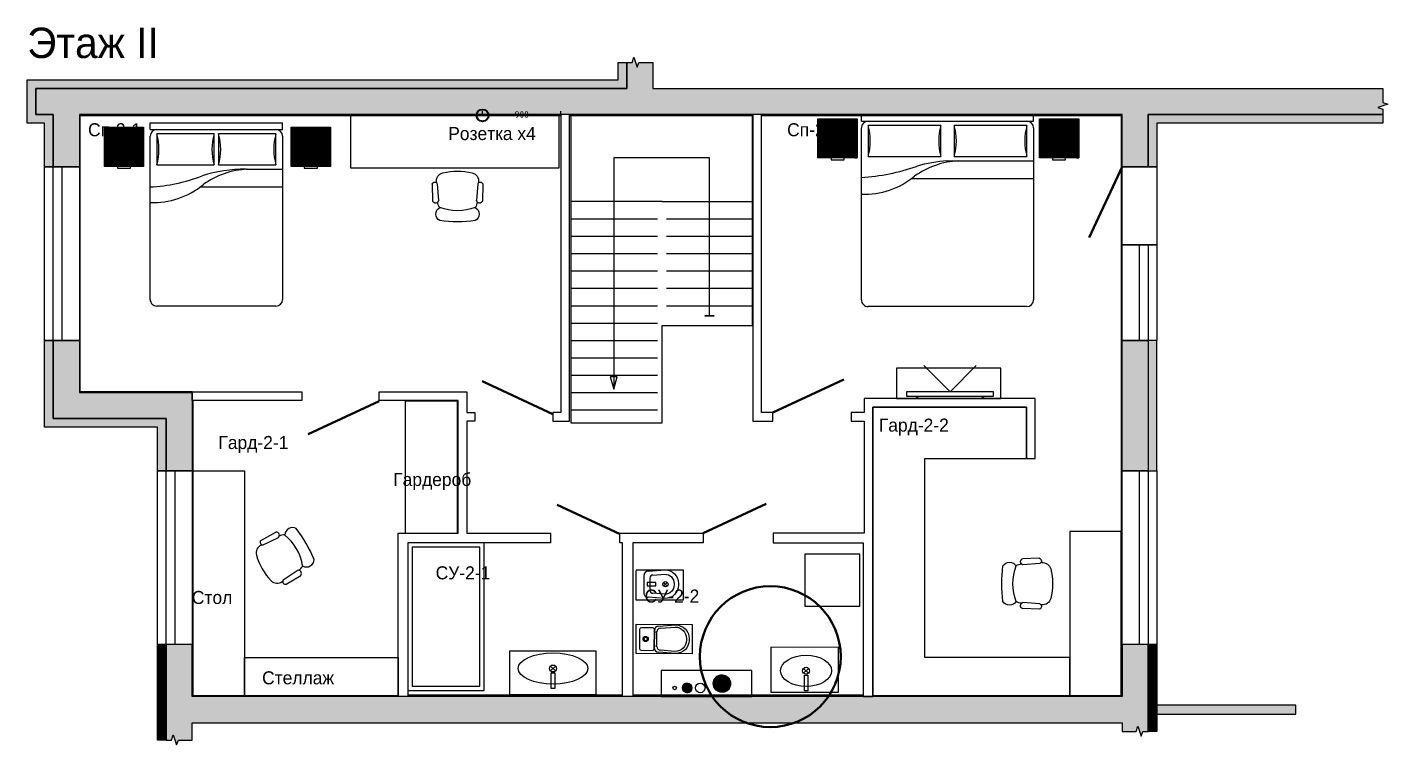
# Model space of a CAD drawing. Header units: millimetres. Extents: x -30052 to 34000, y -8800 to 31005.
# Drawn here: x -600 to 15057, y 7746 to 16005 of the extents above; entities that cross this region are included whole.
import ezdxf

# ---------------------------------------------------------------- set-up
doc = ezdxf.new("R2010")
doc.units = ezdxf.units.MM
doc.layers.get('0').update_dxf_attribs({"lineweight": 40, "true_color": 0x800000})
for name, color, linetype, lineweight, true_color in [('Вентканалы', 4, 'Continuous', 25, 0x00ffff), ('Внутренние_перегородки_штукатурка', 7, 'Continuous', 25, 0x000080), ('Вода_ГВС', 1, 'Continuous', 25, 0xff0000), ('Двери', 7, 'Continuous', 120, 0x008000), ('Канализация', 7, 'Continuous', 25, 0x808000), ('Лестница', 7, 'Continuous', 25, 0x000000), ('Мебель', 7, 'Continuous', 30, 0xa0a0a4), ('Надписи', 7, 'Continuous', 25, 0x000000), ('Наружные стены', 7, 'Continuous', 25, 0x000000), ('Наружные стены (штриховка)', 7, 'Continuous', 25, 0x000000), ('Окна', 7, 'Continuous', 25, 0x000000), ('Проёмы', 7, 'Continuous', 25, 0x000000), ('Сантехника_оборудование', 30, 'Continuous', 25, 0xff7f00), ('Технологические отверстия', 7, 'Continuous', 25, 0xa0a0a4), ('Электрика_розетки', 5, 'Continuous', 30, 0x0000ff)]:
    doc.layers.add(name, color=color, linetype=linetype, lineweight=lineweight, true_color=true_color)
doc.layers.get('Электрика_розетки').off()
doc.styles.get("Standard").update_dxf_attribs({"font": 'txt_____.ttf'})
doc.styles.add('textstyle219', font='')
doc.styles.add('textstyle220', font='')
doc.styles.add('textstyle222', font='')
doc.styles.add('textstyle223', font='')
doc.styles.add('textstyle225', font='')
doc.styles.add('textstyle226', font='')
doc.styles.add('textstyle7', font='')
doc.styles.get('textstyle219').set_extended_font_data('Comfortaa Light')
doc.styles.get('textstyle220').set_extended_font_data('Comfortaa Light')
doc.styles.get('textstyle222').set_extended_font_data('Comfortaa Light')
doc.styles.get('textstyle223').set_extended_font_data('Comfortaa Light')
doc.styles.get('textstyle225').set_extended_font_data('Comfortaa Light')
doc.styles.get('textstyle226').set_extended_font_data('Comfortaa Light')
doc.styles.get('textstyle7').set_extended_font_data('Comfortaa Light')
doc.dimstyles.get("Standard").update_dxf_attribs({"dimtxt": 2.5, "dimasz": 2.5, "dimexe": 1.25, "dimexo": 0.625, "dimtad": 1, "dimtxsty": 'Standard', "dimcen": 2.5, "dimadec": 0, "dimazin": 0, "dimtfac": 1, "dimtmove": 0, "dimatfit": 3, "dimfxl": 1, "dimarcsym": 0})
pattern_1 = [(45, (0, 0), (-0.08838834765, 0.08838834765), [])]

# ---------------------------------------------------------------- blocks, each defined once
blk = doc.blocks.new('12PBED04')
at = {"layer": 'Мебель', "color": 0, "linetype": 'ByBlock'}
for p, q in [((0, 0), (0, 60)), ((3, 60), (0, 60)), ((3, 0), (3, 60)), ((5, 57), (5, 31)), ((19, 57), (5, 57)), ((6, 60), (80, 60)), ((19, 31), (19, 57)), ((21, 43.5), (21, 60)), ((29, 23), (29, 60)), ((83, 57), (83, 3)), ((5, 31), (19, 31)), ((19, 29), (5, 29)), ((5, 29), (5, 3)), ((19, 3), (19, 29)), ((3, 0), (0, 0)), ((5, 3), (19, 3)), ((80, 0), (6, 0))]:
    blk.add_line(p, q, dxfattribs=at)
for centre, radius, start, end in [((6, 57), 3, 90, 180), ((12, 81), 25, 253.739795, 286.260205), ((80, 57), 3, 0, 90), ((83.75, 42.6875), 62.75526, 179.258164, 197.803367), ((57.725806, 45.629032), 36.761918, 182.539782, 216.040311), ((12, 7), 25, 73.739795, 106.260205), ((12, 53), 25, 253.739795, 286.260205), ((-44.51087, -3.358696), 73.587559, 2.616012, 21.406944), ((0.75, 1.5), 35.338541, 357.56726, 39.546081), ((6, 3), 3, 180, 270), ((12, -21), 25, 73.739795, 106.260205), ((80, 3), 3, 270, 0)]:
    blk.add_arc(centre, radius, start, end, dxfattribs=at)
blk = doc.blocks.new('12PBED05')
at = {"layer": 'Мебель', "color": 0, "linetype": 'ByBlock'}
for p, q in [((0, 0), (0, 78)), ((3, 78), (0, 78)), ((3, 0), (3, 78)), ((5, 75), (5, 42)), ((19, 75), (5, 75)), ((6, 78), (84, 78)), ((19, 42), (19, 75)), ((21, 39), (21, 78)), ((29, 23), (29, 78)), ((87, 75), (87, 3)), ((5, 42), (19, 42)), ((19, 36), (5, 36)), ((5, 36), (5, 3)), ((19, 3), (19, 36)), ((3, 0), (0, 0)), ((5, 3), (19, 3)), ((84, 0), (6, 0))]:
    blk.add_line(p, q, dxfattribs=at)
for centre, radius, start, end in [((6, 75), 3, 90, 180), ((12, 99), 25, 253.739795, 286.260205), ((84, 75), 3, 0, 90), ((57.725806, 45.629032), 36.761918, 182.539782, 216.040311), ((12, 18), 25, 73.739795, 106.260205), ((80.795455, 42.454545), 59.895161, 183.306457, 196.942886), ((12, 60), 25, 253.739795, 286.260205), ((-63.583333, -5.416667), 92.242509, 3.366461, 19.253404), ((0.75, 1.5), 35.338541, 357.56726, 39.546081), ((6, 3), 3, 180, 270), ((12, -21), 25, 73.739795, 106.260205), ((84, 3), 3, 270, 0)]:
    blk.add_arc(centre, radius, start, end, dxfattribs=at)
blk = doc.blocks.new('12PSTG02')
at = {"color": 0, "linetype": 'ByBlock'}
for p, q in [((-5.882738, 11.493405), (-13.636493, 11.294805)), ((-5.73403, 9.170818), (-13.415554, 8.575543)), ((-4.996459, 9.562867), (-5.284204, 9.540568)), ((-5.882738, -11.493405), (-13.636493, -11.294805)), ((-5.73403, -9.170818), (-13.415554, -8.575543)), ((-4.996459, -9.562867), (-5.284204, -9.540568)), ((-4.996459, -9.562867), (-5.28099, -9.544821))]:
    blk.add_line(p, q, dxfattribs=at)
for centre, radius, start, end in [((39.486083, 0), 62.486083, 172.590731, 187.409269), ((-19.5, 6.311132), 3.452743, 30.392687, 149.607313), ((4.70097, 0), 22.70097, 159.208954, 200.791046), ((-12.998837, 0.943692), 7.999035, 97.334712, 116.212212), ((-13.097037, 9.970029), 1.4304, 112.156422, 257.133709), ((-6.286552, 10.301496), 1.258456, 296.04311, 71.283835), ((-4.647836, 5.578088), 4, 16.10866, 95), ((-28.187947, 0), 28.187947, 346.275006, 13.724994), ((-19.5, -6.311132), 3.452743, 210.392687, 329.607313), ((-12.998837, -1.056308), 7.999035, 243.61801, 261.904764), ((-13.097037, -9.970029), 1.4304, 102.866291, 247.843578), ((-6.286552, -10.301496), 1.258456, 288.716165, 63.95689), ((-4.647836, -5.578088), 4, 265, 343.89134)]:
    blk.add_arc(centre, radius, start, end, dxfattribs=at)
blk = doc.blocks.new('Унитаз')
at = {"layer": 'Сантехника_оборудование'}
blk.add_line((-170, -100), (-170, 100), dxfattribs=at)
for points in [[(-220, -150), (-415, -165, -0.41421356), (-570, -10), (-570, 10, -0.41421356), (-415, 165), (-220, 150)], [(-242.5, -127.5), (-408.25, -140.25, -0.41421356), (-540, -8.5), (-540, 8.5, -0.41421356), (-408.25, 140.25), (-242.5, 127.5)]]:
    blk.add_lwpolyline(points, format="xyb", dxfattribs=at)
blk.add_lwpolyline([(-200, 85), (-190, 85), (-190, 75), (-200, 75), (-200, -75), (-190, -75), (-190, -85), (-200, -85)], dxfattribs=at)
blk.add_lwpolyline([(-170, -100), (-170, -110, 0.41421356), (-150, -130), (-20, -130, 0.41421356), (0, -110), (0, 110, 0.41421356), (-20, 130), (-150, 130, 0.41421356), (-170, 110), (-170, 100)], format="xyb", close=True, dxfattribs=at)
for radius in [30, 20]:
    blk.add_circle((-70, 0), radius, dxfattribs=at)
for centre, radius, start, end in [((-242.5, 85), 42.5, 0, 90), ((-220, 100), 50, 0, 90), ((-242.5, -85), 42.5, 270, 0), ((-220, -100), 50, 270, 0)]:
    blk.add_arc(centre, radius, start, end, dxfattribs=at)
blk = doc.blocks.new('ТВ')
at = {"layer": 'Мебель'}
for points in [[(-400, -30), (-350, 0), (350, 0), (400, -30)], [(-300, -380), (0, -80), (300, -380)]]:
    blk.add_lwpolyline(points, dxfattribs=at)
blk.add_lwpolyline([(-500, -80), (-500, -30), (500, -30), (500, -80)], close=True, dxfattribs=at)
blk = doc.blocks.new('Тумбочка')
at = {"layer": 'Мебель'}
h = blk.add_hatch(dxfattribs=at)
h.set_pattern_fill('CROSS', color=256, scale=15, style=0)
h.set_pattern_definition(pattern_1)
h.paths.add_polyline_path([(225, 0), (225, -450), (-225, -450), (-225, 0)])
blk.add_lwpolyline([(225, 0), (225, -450), (-225, -450), (-225, 0)], close=True, dxfattribs=at)
blk.add_lwpolyline([(-75, -450), (-75, -470), (75, -470), (75, -450)], dxfattribs=at)
blk = doc.blocks.new('Биде')
at = {"layer": 'Сантехника_оборудование'}
for p, q in [((-21, 271), (21, 229)), ((-21, 229), (21, 271)), ((-100, 0), (100, 0)), ((-70, 70), (70, 70))]:
    blk.add_line(p, q, dxfattribs=at)
for points in [[(-150, 50), (-165, 245, -0.414214), (-10, 400), (10, 400, -0.414214), (165, 245), (150, 50)], [(-105, 105), (-116, 242, -0.414214), (-7, 350), (7, 350, -0.414214), (116, 242), (105, 105)]]:
    blk.add_lwpolyline(points, format="xyb", dxfattribs=at)
blk.add_lwpolyline([(-20, 40), (20, 40), (20, 140), (-20, 140)], close=True, dxfattribs=at)
blk.add_circle((0, 250), 30, dxfattribs=at)
for centre, radius, start, end in [((-100, 50), 50, 180, 270), ((-70, 105), 35, 180, 270), ((70, 105), 35, 270, 0), ((100, 50), 50, 270, 0)]:
    blk.add_arc(centre, radius, start, end, dxfattribs=at)
blk = doc.blocks.new('*D304')
at = {"color": 0, "linetype": 'Continuous', "lineweight": -2, "transparency": 16777216}
for p, q in [((4640, 15009), (4640, 15038)), ((5540, 15009), (5540, 15038)), ((4715, 15000), (4983, 15000)), ((5465, 15000), (5197, 15000))]:
    blk.add_line(p, q, dxfattribs=at)
at = {"color": 0, "linetype": 'Continuous', "transparency": 16777216}
for points in [[(4715, 15012), (4715, 14988), (4640, 15000)], [(5465, 15012), (5465, 14988), (5540, 15000)]]:
    blk.add_solid(points, dxfattribs=at)
at = {"layer": 'Defpoints', "color": 0, "linetype": 'Continuous', "transparency": 16777216}
for p in [(4640, 14990), (5540, 15000), (5540, 14990)]:
    blk.add_point(p, dxfattribs=at)
at = {"color": 0, "linetype": 'Continuous', "transparency": 16777216, "insert": (5090, 15000), "char_height": 75, "attachment_point": 5}
blk.add_mtext('\\A1;900', dxfattribs=at)

msp = doc.modelspace()

# ---------------------------------------------------------------- hatches: boundary and pattern name
at = {"layer": 'Вентканалы'}
h = msp.add_hatch(dxfattribs=at)
h.set_pattern_fill('ANSI31', color=256, scale=15, angle=90, style=0)
h.set_pattern_definition(pattern_1)
edge = h.paths.add_edge_path()
edge.add_arc((6995, 8400), 55, 0, 360)
h = msp.add_hatch(dxfattribs=at)
h.set_pattern_fill('ANSI31', color=256, scale=15, angle=90, style=0)
h.set_pattern_definition(pattern_1)
edge = h.paths.add_edge_path()
edge.add_arc((7395, 8450), 100, 0, 360)
at = {"layer": 'Мебель'}
h = msp.add_hatch(dxfattribs=at)
h.set_pattern_fill('CROSS', color=256, scale=15, style=0)
h.set_pattern_definition(pattern_1)
h.paths.add_polyline_path([(8950, 14950), (8950, 14500), (8500, 14500), (8500, 14950)])
h = msp.add_hatch(dxfattribs=at)
h.set_pattern_fill('CROSS', color=256, scale=15, style=0)
h.set_pattern_definition(pattern_1)
h.paths.add_polyline_path([(11500, 14950), (11500, 14500), (11050, 14500), (11050, 14950)])
h = msp.add_hatch(dxfattribs=at)
h.set_pattern_fill('CROSS', color=256, scale=15, style=0)
h.set_pattern_definition([(45, (-2611.0961, -96.28481), (-0.0883883476, 0.0883883476), [])])
h.paths.add_polyline_path([(2888.9039, 14853.71519), (2888.9039, 14403.71519), (2438.9039, 14403.71519), (2438.9039, 14853.71519)])
at = {"layer": 'Наружные стены (штриховка)'}
h = msp.add_hatch(dxfattribs=at)
h.set_pattern_fill('ANSI31', color=256, scale=7.5, angle=15, style=0)
h.set_pattern_definition(pattern_1)
h.paths.add_polyline_path([(-300, 14400), (-300, 15000), (-500, 15000), (-500, 15300), (6300, 15300), (6300, 15600), (6360, 15600), (6380.83756, 15660), (6419.16244, 15545.66288), (6440, 15600), (6600, 15600), (6600, 15300), (15000, 15300), (15000, 15140), (15057.16856, 15120), (14942.83144, 15081.67513), (15000, 15060), (15000, 15000), (12300, 15000), (12300, 14400), (12000, 14400), (12000, 15000), (0, 15000), (0, 14400)])
h = msp.add_hatch(dxfattribs=at)
h.set_pattern_fill('ANSI31', color=256, scale=5, angle=30, style=0)
h.set_pattern_definition(pattern_1)
h.paths.add_polyline_path([(-400, 14400), (-400, 14900), (-600, 14900), (-600, 15400), (6200, 15400), (6200, 15600), (6300, 15600), (6300, 15300), (-500, 15300), (-500, 15000), (-300, 15000), (-300, 14400)])
h = msp.add_hatch(dxfattribs=at)
h.set_pattern_fill('ANSI31', color=256, scale=5, angle=30, style=0)
h.set_pattern_definition(pattern_1)
h.paths.add_polyline_path([(12400, 14400), (12300, 14400), (12300, 15000), (15000, 15000), (15000, 14900), (12400, 14900)])
h = msp.add_hatch(dxfattribs=at)
h.set_pattern_fill('ANSI31', color=256, scale=5, angle=30, style=0)
h.set_pattern_definition(pattern_1)
h.paths.add_polyline_path([(-400, 12400), (-300, 12400), (-300, 11500), (1000, 11500), (1000, 10900), (900, 10900), (900, 11400), (-400, 11400)])
h = msp.add_hatch(dxfattribs=at)
h.set_pattern_fill('ANSI31', color=256, scale=7.5, angle=15, style=0)
h.set_pattern_definition(pattern_1)
h.paths.add_polyline_path([(-300, 12400), (0, 12400), (0, 11800), (1300, 11800), (1300, 10900), (1000, 10900), (1000, 11500), (-300, 11500), (-300, 12400), (0, 12400)])
h = msp.add_hatch(dxfattribs=at)
h.set_pattern_fill('ANSI31', color=256, scale=7.5, angle=15, style=0)
h.set_pattern_definition(pattern_1)
h.paths.add_polyline_path([(12000, 12400), (12300, 12400), (12300, 10900), (12000, 10900)])
h = msp.add_hatch(dxfattribs=at)
h.set_pattern_fill('ANSI31', color=256, scale=5, angle=30, style=0)
h.set_pattern_definition(pattern_1)
h.paths.add_polyline_path([(12400, 12400), (12300, 12400), (12300, 10900), (12400, 10900)])
h = msp.add_hatch(dxfattribs=at)
h.set_pattern_fill('ANSI31', color=256, scale=5, angle=30, style=0)
h.set_pattern_definition(pattern_1)
h.paths.add_polyline_path([(900, 8900), (1000, 8900), (1000, 7800), (900, 7800)])
h = msp.add_hatch(dxfattribs=at)
h.set_pattern_fill('ANSI31', color=256, scale=7.5, angle=15, style=0)
h.set_pattern_definition(pattern_1)
h.paths.add_polyline_path([(11999.375, 8900), (12000, 8300), (1300, 8300), (1300, 8900), (1000, 8900), (1000, 7800), (1060, 7800), (1080, 7860), (1118.32487, 7745.66288), (1140, 7800), (1300, 7800), (1300, 8000), (12000, 8000), (12000, 7900), (12160, 7900), (12180, 7960), (12218.32487, 7845.66288), (12240, 7900), (12300, 7900), (12300, 8900)])
h = msp.add_hatch(dxfattribs=at)
h.set_pattern_fill('ANSI31', color=256, scale=5, angle=30, style=0)
h.set_pattern_definition(pattern_1)
h.paths.add_polyline_path([(12300, 7900), (12300, 8900), (12400, 8900), (12400, 7900)])
h = msp.add_hatch(dxfattribs=at)
h.set_pattern_fill('ANSI31', color=256, scale=10, angle=15, style=0)
h.set_pattern_definition(pattern_1)
h.paths.add_polyline_path([(12400, 8100), (14000, 8100), (14000, 8200), (12400, 8200)])

# ---------------------------------------------------------------- linework, layer by layer
at = {"linetype": 'Continuous'}
msp.add_circle((4640, 14990), 69.05225, dxfattribs=at)
at = {"linetype": 'Continuous', "lineweight": 100}
msp.add_circle((7951.1703, 8760.29325), 810.54601, dxfattribs=at)
at = {"layer": 'Вентканалы'}
for centre, radius in [((6995, 8400), 55), ((7395, 8450), 100)]:
    msp.add_circle(centre, radius, dxfattribs=at)
at = {"layer": 'Внутренние_перегородки_штукатурка'}
for points in [[(1300, 11810), (10, 11810), (10, 14990), (5540, 14990)], [(5640, 14990), (7750, 14990)], [(7850, 14990), (11990, 14990), (11990, 8320), (11990, 8310), (9130, 8310)], [(3670, 8310), (1310, 8310), (1310, 11710)], [(3780, 8320), (6250, 8320)], [(6370, 8320), (9020, 8320)]]:
    msp.add_lwpolyline(points, dxfattribs=at)
for points in [[(5540, 15000), (5540, 11570), (5450, 11570), (5450, 11470), (5640, 11470), (5640, 15000)], [(7750, 15000), (7750, 11470), (7980, 11470), (7980, 11570), (7850, 11570), (7850, 15000)], [(1300, 11810), (2560, 11810), (2560, 11710), (1300, 11710)], [(3670, 8300), (3670, 10180), (4360, 10180), (4360, 11710), (3450, 11710), (3450, 11810), (4460, 11810), (4460, 11570), (4550, 11570), (4550, 11470), (4460, 11470), (4460, 10180), (5420, 10180), (5420, 10070), (3780, 10070), (3780, 8300)], [(9130, 8300), (9130, 11630), (10900, 11630), (10900, 11040), (11000, 11040), (11000, 11730), (9030, 11730), (9030, 11570), (8880, 11570), (8880, 11470), (9030, 11470), (9030, 10180), (7985, 10180), (7985, 10070), (9020, 10070), (9020, 8300)], [(6250, 8300), (6250, 10070), (6220, 10070), (6220, 10180), (7180, 10180), (7180, 10070), (6370, 10070), (6370, 8300)]]:
    msp.add_lwpolyline(points, close=True, dxfattribs=at)
at = {"layer": 'Вода_ГВС'}
msp.add_circle((6850, 8400), 20.09975, dxfattribs=at)
at = {"layer": 'Двери'}
for p, q in [((12000, 14400), (11619.64356, 13584.32299)), ((4634.32299, 11930.35644), (5450, 11550)), ((7980, 11570), (8795.67701, 11950.35644)), ((2634.32299, 11319.64356), (3450, 11700)), ((5499.95377, 10508.09461), (6225, 10170)), ((7180, 10180), (7905.04623, 10518.09461))]:
    msp.add_line(p, q, dxfattribs=at)
at = {"layer": 'Канализация'}
msp.add_circle((7145, 8400), 55, dxfattribs=at)
at = {"layer": 'Лестница'}
for p, q in [((6705, 14000), (5655, 14000)), ((6705, 14000), (7745, 14000)), ((5655, 13800), (6655, 13800)), ((6755, 13800), (7745, 13800)), ((5655, 13600), (6655, 13600)), ((6755, 13600), (7745, 13600)), ((5655, 13400), (6655, 13400)), ((6755, 13400), (7745, 13400)), ((5655, 13200), (6655, 13200)), ((6755, 13200), (7745, 13200)), ((5655, 13000), (6655, 13000)), ((6755, 13000), (7745, 13000)), ((5655, 12800), (6655, 12800)), ((6755, 12800), (7745, 12800)), ((5655, 12600), (6655, 12600)), ((5655, 12400), (6655, 12400)), ((5655, 12200), (6655, 12200)), ((5655, 12000), (6655, 12000)), ((5655, 11800), (6655, 11800)), ((5655, 11600), (6655, 11600))]:
    msp.add_line(p, q, dxfattribs=at)
msp.add_lwpolyline([(5655, 15000), (5655, 11450), (6705, 11450), (6705, 12570), (7745, 12570), (7745, 15000)], close=True, dxfattribs=at)
msp.add_lwpolyline([(7250, 12685), (7300, 12685), (7300, 12680), (7200, 12680), (7200, 12685), (7250, 12685), (7250, 14500), (6150, 14500), (6150, 11840), (6190, 11980), (6110, 11980), (6150, 11840)], dxfattribs=at)
at = {"layer": 'Мебель'}
for points in [[(3121.57954, 14985.94391), (3121.57954, 14385.94391), (5521.57954, 14385.94391), (5521.57954, 14985.94391)], [(8950, 14950), (8950, 14500), (8500, 14500), (8500, 14950)], [(11500, 14950), (11500, 14500), (11050, 14500), (11050, 14950)], [(2888.9039, 14853.71519), (2888.9039, 14403.71519), (2438.9039, 14403.71519), (2438.9039, 14853.71519)], [(9403.08005, 12081.74589), (9403.08005, 11730), (10603.08005, 11730), (10603.08005, 12081.74589)], [(10900, 11630), (9130, 11630), (9130, 8310), (11400, 8310), (11400, 8750), (9730, 8750), (9730, 11041.05659), (10900, 11040)], [(1310, 8310), (1310, 10900), (1900, 10900), (1900, 8310)], [(11990, 10200), (11400, 10200), (11400, 8310), (11990, 8310)], [(8346.83611, 9938.84213), (8346.86112, 9342.84213), (8982.83611, 9342.84213), (8982.83611, 9938.84213)]]:
    msp.add_lwpolyline(points, close=True, dxfattribs=at)
for points in [[(8650, 14500), (8650, 14480), (8800, 14480), (8800, 14500)], [(11200, 14500), (11200, 14480), (11350, 14480), (11350, 14500)], [(2588.9039, 14403.71519), (2588.9039, 14383.71519), (2738.9039, 14383.71519), (2738.9039, 14403.71519)]]:
    msp.add_lwpolyline(points, dxfattribs=at)
at = {"layer": 'Мебель', "linetype": 'Continuous'}
for points in [[(4350, 11700), (3750, 11700), (3750, 10180), (4350, 10180), (4350, 11700)], [(1900, 8750), (3670, 8750), (3670, 8310), (1900, 8310), (1900, 8750)]]:
    msp.add_lwpolyline(points, dxfattribs=at)
at = {"layer": 'Наружные стены'}
for points in [[(-300, 14400), (-300, 15000), (-500, 15000), (-500, 15300), (6300, 15300), (6300, 15600), (6360, 15600), (6380.83756, 15660), (6419.16244, 15545.66288), (6440, 15600), (6600, 15600), (6600, 15300), (15000, 15300), (15000, 15140), (15057.16856, 15120), (14942.83144, 15081.67513), (15000, 15060), (15000, 15000), (12300, 15000), (12300, 14400), (12000, 14400), (12000, 15000), (0, 15000), (0, 14400)], [(-400, 14400), (-400, 14900), (-600, 14900), (-600, 15400), (6200, 15400), (6200, 15600), (6300, 15600), (6300, 15300), (-500, 15300), (-500, 15000), (-300, 15000), (-300, 14400)], [(-300, 12400), (0, 12400), (0, 11800), (1300, 11800), (1300, 10900), (1000, 10900), (1000, 11500), (-300, 11500), (-300, 12400), (0, 12400)], [(12400, 8100), (14000, 8100), (14000, 8200), (12400, 8200)]]:
    msp.add_lwpolyline(points, close=True, dxfattribs=at)
for points in [[(12400, 14400), (12300, 14400), (12300, 15000), (15000, 15000), (15000, 14900), (12400, 14900), (12400, 14400)], [(-400, 12400), (-300, 12400), (-300, 11500), (1000, 11500), (1000, 10900), (900, 10900), (900, 11400), (-400, 11400), (-400, 12400)], [(12000, 12400), (12300, 12400), (12300, 10900), (12000, 10900), (12000, 12400)], [(12400, 12400), (12300, 12400), (12300, 10900), (12400, 10900), (12400, 12400)], [(900, 8900), (1000, 8900), (1000, 7800), (900, 7800), (900, 8900)], [(11999.375, 8900), (12000, 8300), (1300, 8300), (1300, 8900), (1000, 8900), (1000, 7800), (1060, 7800), (1080, 7860), (1118.32487, 7745.66288), (1140, 7800), (1300, 7800), (1300, 8000), (12000, 8000), (12000, 7900), (12160, 7900), (12180, 7960), (12218.32487, 7845.66288), (12240, 7900), (12300, 7900), (12300, 8900), (11999.375, 8900)], [(12300, 7900), (12300, 8900), (12400, 8900), (12400, 7900), (12300, 7900)]]:
    msp.add_lwpolyline(points, dxfattribs=at)
at = {"layer": 'Окна'}
for points in [[(-300, 14400), (-200, 14400), (-200, 12400), (-300, 12400), (-300, 14400)], [(12200, 13500), (12300, 13500), (12300, 12400), (12200, 12400), (12200, 13500)], [(1000, 10900), (1100, 10900), (1100, 8900), (1000, 8900), (1000, 10900)], [(12200, 10900), (12300, 10900), (12300, 8900), (12200, 8900), (12200, 10900)]]:
    msp.add_lwpolyline(points, dxfattribs=at)
at = {"layer": 'Проёмы'}
for points in [[(-400, 14400), (0, 14400), (0, 12400), (-400, 12400), (-400, 14400)], [(12000, 13500), (12400, 13500), (12400, 12400), (12000, 12400), (12000, 13500)], [(900, 10900), (1300, 10900), (1300, 8900), (900, 8900), (900, 10900)], [(12000, 10900), (12400, 10900), (12400, 8900), (12000, 8900), (12000, 10900)]]:
    msp.add_lwpolyline(points, dxfattribs=at)
msp.add_lwpolyline([(12000, 14400), (12400, 14400), (12400, 13500), (12000, 13500)], close=True, dxfattribs=at)
at = {"layer": 'Сантехника_оборудование'}
for p, q in [((5422.55265, 8595.74156), (5479.12119, 8652.3101)), ((5422.55265, 8652.3101), (5479.12119, 8595.74156)), ((8334.87284, 8569.14901), (8391.44138, 8625.71755)), ((8334.87284, 8625.71755), (8391.44138, 8569.14901))]:
    msp.add_line(p, q, dxfattribs=at)
for points in [[(3780, 10070), (3780, 8370), (4660, 8370), (4660, 10070)], [(3830, 10020), (3830, 8420), (4610, 8420), (4610, 10020)], [(5945.83692, 8324.02583), (5945.83692, 8824.02583), (4950.83692, 8824.02583), (4950.83692, 8324.02583)], [(8737.32766, 8352.38717), (8737.32766, 8865.89186), (7958.27336, 8870.32145), (7958.27336, 8352.38717)], [(5430.83692, 8392.02583), (5430.83692, 8574.02583), (5470.83692, 8574.02583), (5470.83692, 8392.02583)], [(8343.15711, 8365.43328), (8343.15711, 8547.43328), (8383.15711, 8547.43328), (8383.15711, 8365.43328)]]:
    msp.add_lwpolyline(points, close=True, dxfattribs=at)
at = {"layer": 'Сантехника_оборудование', "linetype": 'Continuous'}
for points in [[(6408.498, 9760.80471), (6948.4955, 9759.16355), (6947.43482, 9410.16516), (6407.43732, 9411.80632), (6408.47064, 9751.80475)], [(6408.47526, 9135.12185), (7053.46268, 9131.09229), (7051.33857, 8791.09893), (6406.35116, 8795.12848), (6408.47526, 9135.12185)]]:
    msp.add_lwpolyline(points, dxfattribs=at)
at = {"layer": 'Сантехника_оборудование'}
for centre in [(5450.83692, 8624.02583), (8363.15711, 8597.43328)]:
    msp.add_circle(centre, 40, dxfattribs=at)
for centre, major_axis, ratio in [((5450.83692, 8624.02583), (400, 0), 0.45), ((8363.15711, 8597.43328), (293.29498, 0), 0.6137166164)]:
    msp.add_ellipse(centre, major_axis=major_axis, ratio=ratio, dxfattribs=at)
at = {"layer": 'Технологические отверстия'}
msp.add_lwpolyline([(7740, 8300), (7740, 8600), (6695, 8600), (6695, 8300)], close=True, dxfattribs=at)

# ---------------------------------------------------------------- block references
at = {"layer": 'Мебель', "xscale": 25.4}
for name, p, yscale, rotation in [('12PBED04', (814.9039, 14903.71519), 25.4, 270), ('12PBED05', (9000, 15000), 25.4, 270), ('12PSTG02', (4351.70619, 14349.69979), -25.4, 90.00000000000001), ('12PSTG02', (2104.05319, 9771.4), 25.4, 210)]:
    msp.add_blockref(name, p, dxfattribs=dict(at, yscale=yscale, rotation=rotation))
at = {"layer": 'Мебель'}
msp.add_blockref('Тумбочка', (513.9039, 14853.71519), dxfattribs=at)
at = {"layer": 'Мебель', "yscale": -1}
msp.add_blockref('ТВ', (10020, 11730), dxfattribs=at)
at = {"layer": 'Мебель', "xscale": 25.4, "yscale": -25.4}
msp.add_blockref('12PSTG02', (11200, 9600), dxfattribs=at)
at = {"layer": 'Сантехника_оборудование', "rotation": 179.6420494699173}
msp.add_blockref('Унитаз', (6446.55778, 8963.12858), dxfattribs=at)
at = {"layer": 'Электрика_розетки', "rotation": 269.8258667191338}
msp.add_blockref('Биде', (6494.88777, 9594.41425), dxfattribs=at)

# ---------------------------------------------------------------- texts
at = {"layer": 'Надписи', "attachment_point": 1}
for s, insert, char_height, style in [('Этаж II', (-600, 16000), 350, 'textstyle7'), ('\\H150;Сп-2-1', (100, 14900), 100, 'textstyle222'), ('\\H150;Сп-2-2', (8145, 14900), 100, 'textstyle223'), ('{\\H1.5x;Розетка х4}', (4244.703, 14856.28855), 100, 'textstyle223'), ('\\H150;Гард-2-2', (9200, 11500), 100, 'textstyle220'), ('\\H150;Гард-2-1', (1600, 11300), 100, 'textstyle219'), ('{\\H1.5x;Гардероб}', (3611.71291, 10874.57158), 100, 'textstyle223'), ('\\H150;СУ-2-1', (4100, 9800), 100, 'textstyle225'), ('{\\H1.5x;Стол}', (1294.67016, 9516.54837), 100, 'textstyle223'), ('\\H150;СУ-2-2', (6504.74985, 9532.47486), 100, 'textstyle226'), ('{\\H1.5x;Стеллаж}', (2103.2369, 8591.56511), 100, 'textstyle223')]:
    msp.add_mtext(s, dxfattribs=dict(at, insert=insert, char_height=char_height, style=style))

# ---------------------------------------------------------------- dimensions: what is measured, and where the dimension line sits
at = {"linetype": 'Continuous'}
dim = msp.add_aligned_dim(p1=(4640, 14990), p2=(5540, 14990), distance=10, dimstyle='Standard', override={"dimscale": 30, "dimtad": 0, "dimtih": 1, "dimtoh": 1, "dimdec": 4, "dimcen": 0.09, "dimadec": 3, "dimazin": 2, "dimtdec": 4, "dimtofl": 0, "dimtolj": 1, "dimtzin": 0}, dxfattribs=at)
dim.commit()
dim.dimension.update_dxf_attribs({"geometry": '*D304', "text_midpoint": (5090, 15000)})

doc.saveas('drawing.dxf')
